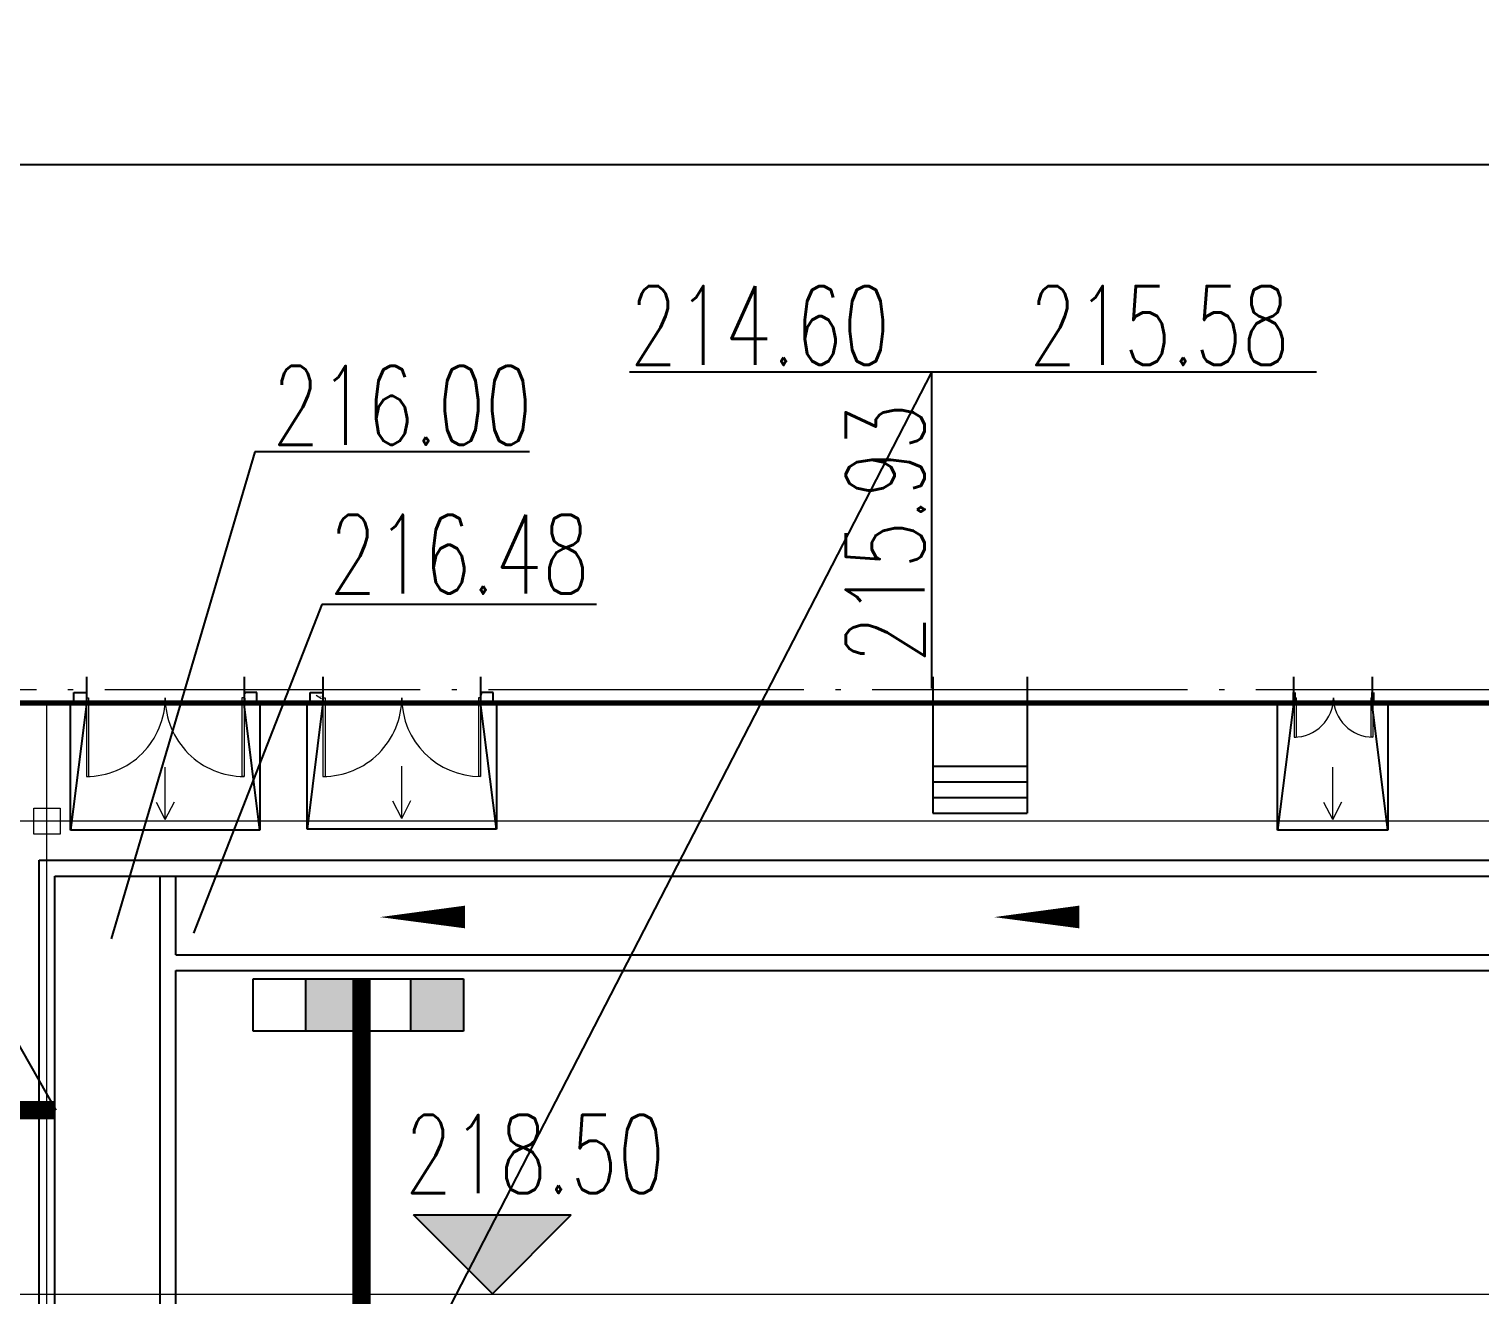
# Model space of a CAD drawing. Header units: metres. Extents: x 497246 to 997717, y 2998582 to 5998198.
# Drawn here: x 500270.81 to 500298.4, y 2999066.33 to 2999090.41 of the extents above; entities that cross this region are included whole.
import ezdxf
from ezdxf.enums import TextEntityAlignment as Align

# ---------------------------------------------------------------- set-up
doc = ezdxf.new("R2010")
doc.units = ezdxf.units.M
doc.header["$LTSCALE"] = 1000
doc.linetypes.add('DOTE', pattern=[2.4200000000000004, 2, -0.2, 0.02, -0.2])
doc.layers.get('0').update_dxf_attribs({"linetype": 'CONTINUOUS'})
for name, color, linetype, lineweight in [('A-门', 2, 'CONTINUOUS', 13), ('常规模型', 2, 'CONTINUOUS', 18), ('桁架-管廊', 6, 'CONTINUOUS', 0), ('道路中线', 1, 'DOTE', 13)]:
    doc.layers.add(name, color=color, linetype=linetype, lineweight=lineweight)
for name, color, linetype in [('DIM_ELEV', 3, 'CONTINUOUS'), ('PIPE-污水', 2, 'CONTINUOUS'), ('PIPE-雨水', 4, 'CONTINUOUS'), ('PUB_TEXT', 7, 'CONTINUOUS'), ('TWT_雨水口', 4, 'CONTINUOUS'), ('建筑', 7, 'CONTINUOUS'), ('建筑门坡散水', 9, 'CONTINUOUS'), ('污水标注', 211, 'CONTINUOUS'), ('污水沟', 30, 'CONTINUOUS'), ('雨水标注', 100, 'CONTINUOUS')]:
    doc.layers.add(name, color=color, linetype=linetype)
doc.layers.add('建筑轴线', color=1, linetype='DOTE', lineweight=15, plot=False)
doc.styles.add('_TCH_DIM', font='SIMPLEX', dxfattribs={"bigfont": 'GBCBIG'})
doc.styles.add('HZTXT', font='txt', dxfattribs={"width": 0.7, "bigfont": 'HZTXT'})
doc.styles.add('TG_LINETYPE', font='SIMPLEX', dxfattribs={"width": 0.8, "height": 3, "bigfont": 'HZTXT'})
doc.linetypes.add('TG_W', pattern='A,2,-0.3,["W",TG_LINETYPE,S=0.1,R=0,X=-0.23,Y=-0.15],0', length=2.3)
doc.linetypes.add('TG_Y', pattern='A,2,-0.3,["Y",TG_LINETYPE,S=0.1,R=0,X=-0.23,Y=-0.15],0', length=2.3)
pattern_1 = [(225, (67842.03, 27016.66), (359.2102448427661, -359.2102448427661), []), (230, (67842.03, 27016.66), (-1457.47235942743, 127.5124112941153), [152.4, -1676.4]), (175, (67842.03, 27016.66), (281.9423214106537, -1528.454121820989), [121.92, -1341.12]), (280.451, (67720.57400000001, 27027.286), (-1175.54117813264, -1400.932700546505), [129.52, -1424.721]), (226.184, (67842.03, 26610.26), (-2168.632479325518, 336.3419224575734), [228.6, -2514.6]), (276.636, (67661.311, 26638.288), (-1899.220703450188, -1979.420801688255), [194.28, -2137.081]), (171.184, (67842.03, 26610.26), (-1899.240117591926, -1979.402459470637), [182.88, -2011.68]), (201, (67638.83, 26711.86), (-1212.914804469988, 818.1214889162426), [152.4, -1676.4]), (146, (67638.83, 26711.86), (-494.4169517815951, -1473.504446177546), [121.92, -1341.12]), (251.451, (67537.754, 26780.037), (-1707.337131491297, -655.3696761195706), [129.52, -1424.721]), (217.5, (67842.03, 27016.66), (-24.70938685064209, -676.4402371484605), [6.706, -1318.158, 6.706, -1354.734, -1346.2]), (217.5, (67842.03, 27016.66), (-24.70938685064209, -676.4402371484605), [-2686.304, 6.706, -1339.494]), (187.5, (67842.03, 27016.66), (-534.5577488708675, -801.4442541774883), [6.706, -769.518, 6.706, -1287.678, -513.08]), (187.5, (67842.03, 27016.66), (-534.5577488708675, -801.4442541774883), [-2070.608, 6.706, -506.374]), (147.5, (68295.166, 27016.66), (-1084.727506429152, 45.83122648363428), [6.706, -501.294, 6.706, -1578.254, -2103.12]), (147.5, (68295.166, 27016.66), (-1084.727506429152, 45.83122648363428), [-2092.96, 6.706, -2096.414]), (137.5, (68498.366, 27016.66), (-1185.034654813092, -203.4135379393793), [6.706, -653.694, 6.706, -1045.87, -1493.52]), (137.5, (68498.366, 27016.66), (-1185.034654813092, -203.4135379393793), [-1712.976, 6.706, -1486.814])]
pattern_2 = [(45, (-70542.03, -27016.66), (-359.2102448427661, 359.2102448427661), []), (49.99999999999999, (-70542.03, -27016.66), (1457.47235942743, -127.5124112941153), [152.4, -1676.4]), (355, (-70542.03, -27016.66), (-281.9423214106538, 1528.454121820989), [121.92, -1341.12]), (100.451, (-70420.57400000001, -27027.286), (1175.54117813264, 1400.932700546505), [129.52, -1424.721]), (46.184, (-70542.03, -26610.26), (2168.632479325518, -336.3419224575734), [228.6, -2514.6]), (96.636, (-70361.311, -26638.288), (1899.220703450187, 1979.420801688256), [194.28, -2137.081]), (351.184, (-70542.03, -26610.26), (1899.240117591927, 1979.402459470636), [182.88, -2011.68]), (21, (-70338.83, -26711.86), (1212.914804469988, -818.1214889162425), [152.4, -1676.4]), (326, (-70338.83, -26711.86), (494.4169517815951, 1473.504446177546), [121.92, -1341.12]), (71.45100000000001, (-70237.754, -26780.037), (1707.337131491297, 655.3696761195706), [129.52, -1424.721]), (37.50000000000001, (-70542.03, -27016.66), (24.70938685064226, 676.4402371484604), [6.706, -1318.158, 6.706, -1354.734, -1346.2]), (37.50000000000001, (-70542.03, -27016.66), (24.70938685064226, 676.4402371484604), [-2686.304, 6.706, -1339.494]), (7.499999999999999, (-70542.03, -27016.66), (534.5577488708675, 801.4442541774883), [6.706, -769.518, 6.706, -1287.678, -513.08]), (7.499999999999999, (-70542.03, -27016.66), (534.5577488708675, 801.4442541774883), [-2070.608, 6.706, -506.374]), (327.5, (-70995.166, -27016.66), (1084.727506429152, -45.83122648363428), [6.706, -501.294, 6.706, -3681.374]), (327.5, (-70995.166, -27016.66), (1084.727506429152, -45.83122648363428), [-514.706, -1578.254, 6.706, -2096.414]), (317.5, (-71198.366, -27016.66), (1185.034654813092, 203.4135379393795), [6.706, -653.694, 6.706, -1045.87, -1493.52]), (317.5, (-71198.366, -27016.66), (1185.034654813092, 203.4135379393795), [-1712.976, 6.706, -1486.814])]

# ---------------------------------------------------------------- blocks, each defined once
blk = doc.blocks.new('变压器室门 - BM3033-V4-0_000平面图_118')
at = {"lineweight": 5}
h = blk.add_hatch(dxfattribs=at)
h.set_pattern_fill('FP_5', color=0, style=0, pattern_type=2)
h.set_pattern_definition(pattern_1)
h.paths.add_polyline_path([(-840.0000000001036, 99.99999999996861), (-840.0000000001036, -100.0000000000379), (-600.0000000000715, -100.0000000000379), (-600.0000000000715, 99.99999999996861)], flags=0)
h = blk.add_hatch(dxfattribs=at)
h.set_pattern_fill('FP_5', color=0, style=0, pattern_type=2)
h.set_pattern_definition(pattern_1)
h.paths.add_polyline_path([(2639.99999999992, 99.99999999996861), (2399.999999999922, 99.99999999996861), (2399.999999999922, -100.0000000000379), (2639.99999999992, -100.0000000000379)], flags=0)
at = {"color": 0, "lineweight": 18}
for p, q in [((-600.0000000000002, 1499.999999999976), (-560.0000000000001, 1499.999999999976)), ((-600.0000000000002, 2.707167823245982e-13), (-600.0000000000002, 1499.999999999976)), ((-560.0000000000001, 2.707167823245982e-13), (-560.0000000000001, 1499.999999999976)), ((2400.000000000002, 1499.999999999983), (2360.000000000002, 1499.999999999983)), ((2360.000000000002, 2.707167823245982e-13), (2360.000000000002, 1499.999999999983)), ((2400.000000000002, 2.707167823245982e-13), (2400.000000000002, 1499.999999999983)), ((-600.0000000000002, 2.707167823245982e-13), (-560.0000000000001, 2.707167823245982e-13)), ((2400.000000000002, 2.707167823245982e-13), (2360.000000000002, 2.707167823245982e-13))]:
    blk.add_line(p, q, dxfattribs=at)
at = {"color": 0, "lineweight": 25}
for p, q in [((-600.000000000007, 99.99999999999669), (-840.0000000000227, 99.99999999999635)), ((-840.0000000000227, 99.99999999999635), (-840.0000000000225, -100.0000000000036)), ((-600.0000000000067, -100.0000000000033), (-600.000000000007, 99.99999999999669)), ((2399.999999999993, -100.0000000000033), (2399.999999999993, 99.99999999999669)), ((2399.999999999993, 99.99999999999669), (2639.999999999993, 99.99999999999635)), ((2639.999999999993, 99.99999999999635), (2639.999999999993, -100.0000000000036)), ((-840.0000000000225, -100.0000000000036), (-600.0000000000067, -100.0000000000033)), ((2639.999999999993, -100.0000000000036), (2399.999999999993, -100.0000000000033))]:
    blk.add_line(p, q, dxfattribs=at)
at = {"color": 0, "lineweight": 18}
for centre, radius, start, end in [((-599.9999999999932, -8.79829542554944e-12), 1499.999999999986, 359.9999999999996, 89.99999999999993), ((2399.99999999999, -1.51601398101775e-11), 1499.999999999997, 89.99999999999984, 179.9999999999999)]:
    blk.add_arc(centre, radius, start, end, dxfattribs=at)
blk = doc.blocks.new('变压器室门 - BM3033-V6-0_000平面图_118')
at = {"lineweight": 5}
h = blk.add_hatch(dxfattribs=at)
h.set_pattern_fill('FP_8', color=0, style=0, pattern_type=2)
h.set_pattern_definition(pattern_2)
h.paths.add_polyline_path([(-839.999999999965, -99.99999999996861), (-599.9999999999329, -99.99999999995994), (-599.9999999999329, 100.0000000000466), (-839.999999999965, 100.0000000000379)], flags=0)
h = blk.add_hatch(dxfattribs=at)
h.set_pattern_fill('FP_8', color=0, style=0, pattern_type=2)
h.set_pattern_definition(pattern_2)
h.paths.add_polyline_path([(2640.000000000058, -99.99999999996861), (2640.000000000058, 100.0000000000379), (2400.000000000061, 100.0000000000379), (2400.000000000061, -99.99999999996861)], flags=0)
at = {"color": 0, "lineweight": 25}
for p, q in [((-840.0000000000225, 100.0000000000036), (-600.0000000000067, 100.0000000000033)), ((-840.0000000000227, -99.99999999999635), (-840.0000000000225, 100.0000000000036)), ((-600.0000000000067, 100.0000000000033), (-600.000000000007, -99.99999999999669)), ((2639.999999999993, 100.0000000000036), (2399.999999999993, 100.0000000000033)), ((2399.999999999993, 100.0000000000033), (2399.999999999993, -99.99999999999669)), ((2639.999999999993, -99.99999999999635), (2639.999999999993, 100.0000000000036)), ((-600.000000000007, -99.99999999999669), (-840.0000000000227, -99.99999999999635)), ((2399.999999999993, -99.99999999999669), (2639.999999999993, -99.99999999999635))]:
    blk.add_line(p, q, dxfattribs=at)
at = {"color": 0, "lineweight": 18}
for p, q in [((-600.0000000000002, -2.707167823245982e-13), (-560.0000000000001, -2.707167823245982e-13)), ((-600.0000000000002, -2.707167823245982e-13), (-600.0000000000002, -1499.999999999976)), ((-560.0000000000001, -2.707167823245982e-13), (-560.0000000000001, -1499.999999999976)), ((2400.000000000002, -2.707167823245982e-13), (2360.000000000002, -2.707167823245982e-13)), ((2360.000000000002, -2.707167823245982e-13), (2360.000000000002, -1499.999999999983)), ((2400.000000000002, -2.707167823245982e-13), (2400.000000000002, -1499.999999999983)), ((-600.0000000000002, -1499.999999999976), (-560.0000000000001, -1499.999999999976)), ((2400.000000000002, -1499.999999999983), (2360.000000000002, -1499.999999999983))]:
    blk.add_line(p, q, dxfattribs=at)
for centre, radius, start, end in [((-599.9999999999932, 8.79829542554944e-12), 1499.999999999984, 269.9999999999997, 4.452776554048924e-14), ((2399.99999999999, 1.51601398101775e-11), 1499.999999999999, 180.0000000000001, 269.9999999999998)]:
    blk.add_arc(centre, radius, start, end, dxfattribs=at)
blk = doc.blocks.new('ZQWS-双扇平开门 - GM1524-4417206-0_000平面图_118')
at = {"color": 0, "lineweight": 18}
for p, q in [((-750.0000000000074, 750.0000000000027), (-710.0000000000074, 750.0000000000027)), ((-750.0000000000089, 100), (-750.0000000000089, 750.0000000000024)), ((-710.0000000000074, -7.44471151392645e-13), (-710.0000000000074, 750.0000000000027)), ((749.9999999999924, 749.9999999999982), (709.9999999999924, 749.9999999999982)), ((709.9999999999924, -6.767919558114954e-13), (709.9999999999924, 749.9999999999982)), ((749.9999999999912, 99.99999999999473), (749.9999999999912, 750.0000000000024)), ((-710.0000000000074, -7.44471151392645e-13), (-750.0000000000076, -7.44471151392645e-13)), ((709.9999999999924, -6.767919558114954e-13), (749.9999999999914, -6.767919558114954e-13))]:
    blk.add_line(p, q, dxfattribs=at)
at = {"color": 0, "lineweight": 50}
for p, q in [((-750.0000000000077, 100.0000000009698), (-750.0000000000077, -100)), ((749.9999999999912, -100), (749.9999999999912, 100.0000000009698))]:
    blk.add_line(p, q, dxfattribs=at)
at = {"color": 0, "lineweight": 18}
for centre, radius, start, end in [((-750.0000000000081, -6.767919558114954e-13), 750.0000000000047, 359.9999999999996, 89.99999999999994), ((749.9999999999911, -7.44471151392645e-13), 749.9999999999983, 89.99999999999994, 180)]:
    blk.add_arc(centre, radius, start, end, dxfattribs=at)
blk = doc.blocks.new('入门坡道 - 入门坡道-4732891-0_000平面图_118')
at = {"layer": '常规模型', "lineweight": 18}
for p, q in [((-1847.087211822954, -2269.071507049423), (-1847.087211822954, 130.9284929505749)), ((-1847.087211822954, 130.9284929505749), (-1547.087211822955, 130.9284929505749)), ((-1547.087211822955, 130.9284929505757), (-1847.087211822954, -2269.071507049424)), ((-1547.087211822954, 130.9284929505749), (1452.912788177046, 130.9284929505749)), ((1452.912788177046, 130.9284929505749), (1752.912788177046, 130.9284929505749)), ((1752.912788177046, -2269.071507049423), (1452.912788177046, 130.9284929505757)), ((1752.912788177046, 130.9284929505749), (1752.912788177046, -2269.071507049425)), ((1752.912788177047, -2269.071507049423), (-1847.087211822955, -2269.071507049423))]:
    blk.add_line(p, q, dxfattribs=at)
blk = doc.blocks.new('入门坡道 - 入门坡道 - 200-3_118')
at = {"layer": '常规模型'}
for q in [(-47.08721182295601, -1069.071507049426), (-214.2213830992195, -1741.052226673725), (126.6112200248453, -1728.169139915175)]:
    blk.add_line((-47.08721182295234, -2069.071507049419), q, dxfattribs=at)
blk.add_blockref('入门坡道 - 入门坡道-4732891-0_000平面图_118', (0, 0), dxfattribs=at)
blk = doc.blocks.new('入门坡道 - 入门坡道-4959790-0_000平面图_118')
at = {"layer": '常规模型', "lineweight": 18}
for p, q in [((-1097.087211822953, -2269.071507049423), (-1097.087211822953, 130.9284929505749)), ((-1097.087211822953, 130.9284929505749), (-797.0872118229541, 130.9284929505749)), ((-797.0872118229548, 130.9284929505757), (-1097.087211822953, -2269.071507049424)), ((-797.0872118229531, 130.9284929505749), (702.912788177046, 130.9284929505749)), ((702.9127881770459, 130.9284929505749), (1002.912788177046, 130.9284929505749)), ((1002.912788177046, -2269.071507049423), (702.9127881770459, 130.9284929505754)), ((1002.912788177046, 130.9284929505749), (1002.912788177046, -2269.071507049425)), ((1002.912788177047, -2269.071507049423), (-1097.087211822955, -2269.071507049423))]:
    blk.add_line(p, q, dxfattribs=at)
blk = doc.blocks.new('入门坡道 - 入门坡道 - 200-6_118')
at = {"layer": '常规模型'}
for q in [(-47.08721182295968, -1069.071507049423), (-214.2213830992255, -1741.052226673724), (126.6112200248321, -1728.169139915175)]:
    blk.add_line((-47.08721182295944, -2069.071507049423), q, dxfattribs=at)
blk.add_blockref('入门坡道 - 入门坡道-4959790-0_000平面图_118', (0, 0), dxfattribs=at)
blk = doc.blocks.new('$TwtSys$00000425')
for p, q in [((-1000, -250), (-1000, 250)), ((-1000, 250), (0, 250)), ((-500, -250), (-500, 250)), ((0, 250), (1000, 250)), ((0, 250), (0, -250)), ((0, -250), (0, 250)), ((500, -250), (500, 250)), ((1000, 250), (1000, -250)), ((0, -250), (-1000, -250)), ((1000, -250), (0, -250))]:
    blk.add_line(p, q)
for points in [[(-500, 250), (0, 250), (-500, -250), (0, -250)], [(500, 250), (1000, 250), (500, -250), (1000, -250)]]:
    blk.add_solid(points)

msp = doc.modelspace()

# ---------------------------------------------------------------- hatches: boundary and pattern name
at = {"layer": 'DIM_ELEV'}
msp.add_hatch(color=0, dxfattribs=at).paths.add_polyline_path([(500279.6281859516, 2999066.336784761), (500278.1281859516, 2999067.836784761), (500281.1281859516, 2999067.836784761)])

# ---------------------------------------------------------------- linework, layer by layer
at = {"layer": 'DIM_ELEV', "color": 0}
for p, q in [((500279.6281859516, 2999066.336784761), (500278.1281859516, 2999067.836784761)), ((500278.1281859516, 2999067.836784761), (500281.1281859516, 2999067.836784761)), ((500279.6281859516, 2999066.336784761), (500281.1281859516, 2999067.836784761))]:
    msp.add_line(p, q, dxfattribs=at)
at = {"layer": 'PIPE-污水', "color": 0, "linetype": 'TG_W', "ltscale": 0.005, "const_width": 0.35}
msp.add_lwpolyline([(500242.2562629756, 2999069.832702592), (500271.3061220533, 2999069.832702592)], dxfattribs=at)
at = {"layer": 'PIPE-雨水', "color": 0, "linetype": 'TG_Y', "ltscale": 0.0025, "const_width": 0.35}
msp.add_lwpolyline([(500277.1378419612, 2999072.332702592), (500277.1378419612, 2999063.58740348)], dxfattribs=at)
at = {"layer": '建筑'}
msp.add_line((500159.9048217945, 2999087.832702593), (500373.4048217945, 2999087.832702593), dxfattribs=at)
at = {"layer": '建筑', "linetype": 'Continuous', "const_width": 0.1}
msp.add_lwpolyline([(500373.4048217945, 2999077.582702593), (500159.9048217945, 2999077.582702593), (500159.9048217945, 2999113.582702593), (500373.4048217945, 2999113.582702593)], close=True, dxfattribs=at)
at = {"layer": '建筑轴线', "ltscale": 0.003}
msp.add_lwpolyline([(500160.1548217945, 2999113.332702593), (500373.1548217945, 2999113.332702593), (500373.1548217945, 2999077.832702593), (500160.1548217945, 2999077.832702593)], close=True, dxfattribs=at)
at = {"layer": '建筑门坡散水', "linetype": 'Continuous'}
for p, q in [((500271.9048217943, 2999078.082702593), (500271.9048217943, 2999077.582702593)), ((500274.9048217943, 2999078.082702593), (500274.9048217943, 2999077.582702593)), ((500276.4048217943, 2999078.082702593), (500276.4048217943, 2999077.582702593)), ((500279.4048217943, 2999078.082702593), (500279.4048217943, 2999077.582702593)), ((500288.0048217943, 2999078.082702593), (500288.0048217943, 2999077.582702593)), ((500289.8048217943, 2999078.082702593), (500289.8048217943, 2999077.582702593)), ((500294.8658217943, 2999078.082702593), (500294.8658217943, 2999077.582702593)), ((500296.3658217943, 2999078.082702593), (500296.3658217943, 2999077.582702593)), ((500271.6048217943, 2999075.162702593), (500271.6048217943, 2999077.562702593)), ((500271.9048217943, 2999077.562702593), (500271.6048217943, 2999075.162702593)), ((500275.2048217943, 2999075.162702593), (500274.9048217943, 2999077.562702593)), ((500275.2048217943, 2999077.562702593), (500275.2048217943, 2999075.162702593)), ((500276.1048217943, 2999075.182702593), (500276.1048217943, 2999077.582702593)), ((500276.4048217943, 2999077.582702593), (500276.1048217943, 2999075.182702593)), ((500279.7048217944, 2999075.182702593), (500279.4048217943, 2999077.582702593)), ((500279.7048217944, 2999077.582702593), (500279.7048217944, 2999075.182702593)), ((500288.0048217943, 2999077.582702593), (500288.0048217943, 2999075.482702593)), ((500289.8048217943, 2999077.582702593), (500289.8048217943, 2999075.482702593)), ((500294.5658217943, 2999075.162702593), (500294.5658217943, 2999077.562702593)), ((500294.8658217943, 2999077.562702593), (500294.5658217943, 2999075.162702593)), ((500296.6658217943, 2999075.162702593), (500296.3658217943, 2999077.562702593)), ((500296.6658217943, 2999077.562702593), (500296.6658217943, 2999075.162702593)), ((500288.0048217943, 2999076.382702593), (500289.8048217943, 2999076.382702593)), ((500288.0048217943, 2999076.082702593), (500289.8048217943, 2999076.082702593)), ((500288.0048217943, 2999075.782702593), (500289.8048217943, 2999075.782702593)), ((500288.0048217943, 2999075.482702593), (500289.8048217943, 2999075.482702593)), ((500275.2048217943, 2999075.162702593), (500271.6048217943, 2999075.162702593)), ((500279.7048217944, 2999075.182702593), (500276.1048217943, 2999075.182702593)), ((500296.6658217943, 2999075.162702593), (500294.5658217943, 2999075.162702593))]:
    msp.add_line(p, q, dxfattribs=at)
at = {"layer": '桁架-管廊', "linetype": 'ByBlock', "ltscale": 0.2}
for p, q in [((500271.1548217944, 2999057.332702592), (500271.1548217944, 2999077.562702593)), ((500377.1548217949, 2999075.332702593), (500269.1548217944, 2999075.332702593))]:
    msp.add_line(p, q, dxfattribs=at)
msp.add_lwpolyline([(500270.9048217944, 2999075.582702593), (500271.4048217944, 2999075.582702593), (500271.4048217944, 2999075.082702593), (500270.9048217944, 2999075.082702593)], close=True, dxfattribs=at)
at = {"layer": '污水标注', "color": 201, "linetype": 'Continuous', "ltscale": 500}
msp.add_line((500265.7457533466, 2999079.645648137), (500271.3224532703, 2999069.830872349), dxfattribs=at)
at = {"layer": '污水沟', "color": 70}
for p, q in [((500275.1096028731, 2999082.363355745), (500272.3789018494, 2999073.091689744)), ((500280.3343348969, 2999082.363355745), (500275.1096028731, 2999082.363355745)), ((500276.3845703652, 2999079.455988709), (500273.9397512275, 2999073.199261593)), ((500281.609302389, 2999079.455988709), (500276.3845703652, 2999079.455988709))]:
    msp.add_line(p, q, dxfattribs=at)
at = {"layer": '污水沟', "color": 30}
for p, q in [((500271.0061220533, 2999037.805304895), (500271.0061220534, 2999074.588356975)), ((500271.0061220533, 2999074.588356975), (500374.5701205945, 2999074.588356975)), ((500271.3061220533, 2999037.805304895), (500271.3061220533, 2999074.288356976)), ((500271.3061220534, 2999074.288356975), (500374.8201205946, 2999074.288356975)), ((500273.3061220533, 2999037.974987574), (500273.3061220535, 2999074.288356976)), ((500273.6061220535, 2999072.788356975), (500273.6061220534, 2999074.288356976)), ((500273.6061220535, 2999072.788356975), (500376.3201205945, 2999072.788356975)), ((500273.6061220533, 2999037.974987574), (500273.6061220535, 2999072.488356975)), ((500273.6061220535, 2999072.488356974), (500376.5701205946, 2999072.488356975))]:
    msp.add_line(p, q, dxfattribs=at)
for points in [[(500281.9731066036, 2999073.513350649, 0, 0, 0), (500277.4903710419, 2999073.506769628, 0, 0.4320000000000001, 0), (500279.1103692972, 2999073.509147925, 0, 0, 0)], [(500293.6561754395, 2999073.513350649, 0, 0, 0), (500289.1734398778, 2999073.506769628, 0, 0.4320000000000001, 0), (500290.7934381331, 2999073.509147925, 0, 0, 0)]]:
    msp.add_lwpolyline(points, format="xyseb", dxfattribs=at)
at = {"layer": '道路中线', "ltscale": 5}
msp.add_line((500211.5426894634, 2999066.332702593), (500392.6548217944, 2999066.332702593), dxfattribs=at)
at = {"layer": '雨水标注', "color": 70}
for p, q in [((500287.9852607028, 2999083.881856558), (500277.1378419612, 2999062.83740348)), ((500287.9852607028, 2999083.881856558), (500282.2373580125, 2999083.881856558)), ((500287.9852607028, 2999083.881856558), (500287.9852607028, 2999077.859885511)), ((500295.3065714004, 2999083.881856558), (500287.9852607028, 2999083.881856558))]:
    msp.add_line(p, q, dxfattribs=at)

# ---------------------------------------------------------------- block references
at = {"layer": 'A-门', "xscale": 0.001, "yscale": 0.001, "zscale": 0.001, "rotation": 180}
for name, p in [('变压器室门 - BM3033-V4-0_000平面图_118', (500274.3048217945, 2999077.682702593)), ('ZQWS-双扇平开门 - GM1524-4417206-0_000平面图_118', (500295.6299535185, 2999077.682702593))]:
    msp.add_blockref(name, p, dxfattribs=at)
at = {"layer": 'A-门', "xscale": 0.001, "yscale": 0.001, "zscale": 0.001}
msp.add_blockref('变压器室门 - BM3033-V6-0_000平面图_118', (500277.0048217945, 2999077.682702593), dxfattribs=at)
at = {"layer": 'TWT_雨水口', "xscale": 0.002, "yscale": 0.002, "zscale": 0.002}
msp.add_blockref('$TwtSys$00000425', (500277.0782073077, 2999071.834638122), dxfattribs=at)
at = {"layer": '常规模型', "xscale": 0.001, "yscale": 0.001, "zscale": 0.001}
for name, p in [('入门坡道 - 入门坡道 - 200-3_118', (500273.4519090063, 2999077.4317741)), ('入门坡道 - 入门坡道 - 200-3_118', (500277.9519090063, 2999077.4517741)), ('入门坡道 - 入门坡道 - 200-6_118', (500295.6629090064, 2999077.4317741))]:
    msp.add_blockref(name, p, dxfattribs=at)

# ---------------------------------------------------------------- texts
at = {"layer": 'PUB_TEXT', "color": 0, "style": '_TCH_DIM', "width": 0.7058823529411765}
msp.add_text('218.50', height=1.4875, dxfattribs=at).set_placement((500277.9638193582, 2999068.254107774))
at = {"layer": '污水沟', "color": 2, "style": 'HZTXT', "width": 0.7}
for s, p in [('216.00', (500277.9153514783, 2999083.248433589, 20.88125271273248)), ('216.48', (500279.003017045, 2999080.414244683, 20.88125271273248))]:
    msp.add_text(s, height=1.5, dxfattribs=at).set_placement(p, align=Align.MIDDLE)
at = {"layer": '雨水标注', "color": 70, "style": 'HZTXT', "width": 0.7}
for s, p in [('214.60', (500284.7191061869, 2999084.766934403, 20.88125271273248)), ('215.58', (500292.317244032, 2999084.766934403, 20.88125271273248))]:
    msp.add_text(s, height=1.5, dxfattribs=at).set_placement(p, align=Align.MIDDLE)
msp.add_text('215.93', height=1.5, rotation=90, dxfattribs=at).set_placement((500287.100182858, 2999080.817175753, 20.88125271273247), align=Align.MIDDLE)

doc.saveas('drawing.dxf')
